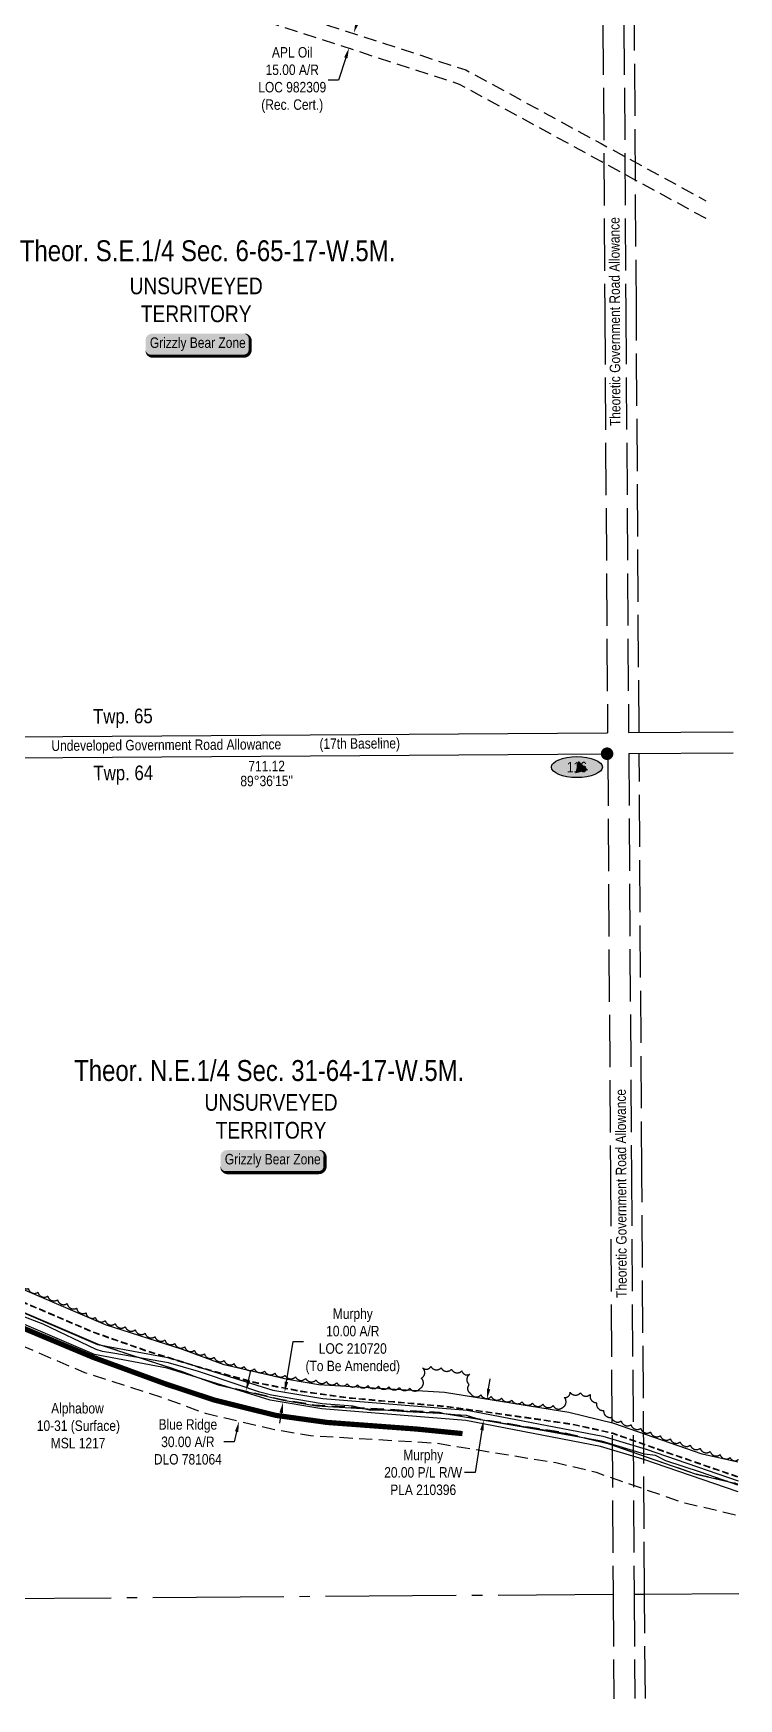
# Model space of a CAD drawing. Extents: x 519217 to 529401, y 6048073 to 6055420.
# Drawn here: x 528726 to 529401, y 6048223 to 6049816 of the extents above; entities that cross this region are included whole.
import ezdxf
from ezdxf.enums import TextEntityAlignment as Align

# ---------------------------------------------------------------- set-up
doc = ezdxf.new("R2010")
doc.units = 0
doc.header["$LTSCALE"] = 5
doc.header["$PDSIZE"] = 0.5
for name, pattern in [('0', [1, 1, 0]), ('foc-ACCESSROAD', [3.75, 2.5, -1.25]), ('foc-QUARTERLINE', [33, 25, -3, 2, -3]), ('foc-UNSURVEYED', [12.5, 10, -2.5]), ('UG_PIPE', [1.875, 1.25, -0.625])]:
    doc.linetypes.add(name, pattern=pattern)
doc.layers.get('Defpoints').update_dxf_attribs({"color": 9})
for name, color, linetype in [('AS-PIPE-AG', 44, 'Continuous'), ('AS-PIPE-UG', 44, 'UG_PIPE'), ('AS-ROADS', 254, 'Continuous'), ('AS-WILDLIFE-BLOCK', 131, 'Continuous'), ('C-RW', 13, 'Continuous'), ('C-SYMBOL', 7, 'Continuous'), ('D-TXT', 6, 'Continuous'), ('F-AR', 190, 'foc-ACCESSROAD'), ('L-BD', 7, 'Continuous'), ('L-MON', 1, 'Continuous'), ('L-ROAD-T', 7, 'Continuous'), ('L-SEC', 7, 'Continuous'), ('L-SECQ', 8, 'foc-QUARTERLINE'), ('L-UNS-T', 3, 'Continuous'), ('L-USEC', 7, 'foc-UNSURVEYED'), ('P-ELEVATION', 7, 'Continuous'), ('P-STATION', 7, 'Continuous'), ('T-BUSH', 110, '0')]:
    doc.layers.add(name, color=color, linetype=linetype)
for name, color, linetype, lineweight in [('C-AR-T', 13, 'Continuous', 9), ('C-RW-T', 13, 'Continuous', 9), ('F-AR-T', 190, 'Continuous', 9), ('F-WS-T', 190, 'Continuous', 9)]:
    doc.layers.add(name, color=color, linetype=linetype, lineweight=lineweight)
doc.styles.add('175L', font='ARIALN.TTF', dxfattribs={"height": 20})
doc.styles.add('80', font='ARIALN.TTF', dxfattribs={"height": 10})
doc.styles.add('80CG', font='ARIALN.TTF', dxfattribs={"height": 10})
doc.styles.add('80L', font='ARIALN.TTF', dxfattribs={"height": 10})
doc.dimstyles.new('Compass 5 000', dxfattribs={"dimscale": 5, "dimtxt": 9, "dimasz": 2, "dimexe": 0.2, "dimexo": 0.0625, "dimgap": 0.5, "dimtad": 0, "dimtih": 1, "dimtoh": 1, "dimzin": 0, "dimdsep": 46, "dimtxsty": '80CG', "dimcen": 0.1, "dimse1": 1, "dimse2": 1, "dimclrd": 256, "dimclrt": 256, "dimaunit": 1, "dimadec": 4, "dimazin": 0, "dimtfac": 0.06, "dimtofl": 0, "dimtmove": 0, "dimatfit": 1, "dimfxl": 0.2, "dimtolj": 1, "dimtzin": 0, "dimlwd": -1, "dimarcsym": 0})

# ---------------------------------------------------------------- blocks, each defined once
blk = doc.blocks.new('*D537')
at = {"layer": 'Defpoints', "color": 0, "transparency": 16777216}
for p in [(529026.5, 6049818.8), (529021.9, 6049804.5), (529028.2, 6049802.5)]:
    blk.add_point(p, dxfattribs=at)
at = {"layer": 'F-AR-T', "transparency": 16777216}
for p, q in [((529035.9, 6049826.3), (529039, 6049835.8)), ((529025.1, 6049793), (529018.2, 6049771.8)), ((529018.2, 6049771.8), (529008.2, 6049771.8))]:
    blk.add_line(p, q, dxfattribs=at)
for points in [[(529034.3, 6049826.8), (529037.5, 6049825.8), (529032.8, 6049816.8)], [(529023.5, 6049793.5), (529026.7, 6049792.5), (529028.2, 6049802.5)]]:
    blk.add_solid(points, dxfattribs=at)
at = {"layer": 'F-AR-T', "transparency": 16777216, "insert": (528973.9, 6049771.8), "char_height": 10, "attachment_point": 5, "style": '80CG'}
blk.add_mtext('\\A1;APL Oil\\P15.00 A/R\\PLOC 982309\\P(Rec. Cert.)', dxfattribs=at)
blk = doc.blocks.new('*D539')
at = {"layer": 'C-RW-T', "transparency": 16777216}
for p, q in [((529161.7, 6048519.5), (529163.3, 6048529.4)), ((529155.3, 6048480), (529148.7, 6048439.7)), ((529148.7, 6048439.7), (529138.7, 6048439.7))]:
    blk.add_line(p, q, dxfattribs=at)
for points in [[(529160, 6048519.8), (529163.3, 6048519.2), (529160.1, 6048509.6)], [(529153.6, 6048480.3), (529156.9, 6048479.8), (529156.9, 6048489.9)]]:
    blk.add_solid(points, dxfattribs=at)
at = {"layer": 'Defpoints', "color": 0, "transparency": 16777216}
for p in [(529135.2, 6048513.7), (529132, 6048494), (529156.9, 6048489.9)]:
    blk.add_point(p, dxfattribs=at)
at = {"layer": 'C-RW-T', "transparency": 16777216, "insert": (529099.1, 6048439.7), "char_height": 10, "attachment_point": 5, "style": '80CG'}
blk.add_mtext('\\A1;Murphy\\P20.00 P/L R/W^JPLA 210396', dxfattribs=at)
blk = doc.blocks.new('*D540')
at = {"layer": 'Defpoints', "color": 0, "transparency": 16777216}
for p in [(528931.4, 6048517.2), (528923, 6048488.4), (528924.6, 6048488)]:
    blk.add_point(p, dxfattribs=at)
at = {"layer": 'F-AR-T', "transparency": 16777216}
for p, q in [((528932.1, 6048527.3), (528934.4, 6048537.1)), ((528920.7, 6048478.7), (528918.4, 6048468.9)), ((528918.4, 6048468.9), (528908.4, 6048468.9))]:
    blk.add_line(p, q, dxfattribs=at)
for points in [[(528930.5, 6048527.7), (528933.7, 6048527), (528929.8, 6048517.6)], [(528919.1, 6048479.1), (528922.3, 6048478.3), (528923, 6048488.4)]]:
    blk.add_solid(points, dxfattribs=at)
at = {"layer": 'F-AR-T', "transparency": 16777216, "insert": (528874.1, 6048468.9), "char_height": 10, "attachment_point": 5, "style": '80CG'}
blk.add_mtext('\\A1;Blue Ridge \\P30.00 A/R \\PDLO 781064', dxfattribs=at)
blk = doc.blocks.new('*U549')
h = blk.add_hatch(color=255)
edge = h.paths.add_edge_path()
edge.add_line((-44, -11.5), (44, -11.5))
edge.add_arc((44, -5.5), 6, 270, 360)
edge.add_line((50, -5.5), (50, 4))
edge.add_arc((44, 4), 6, 0, 90)
edge.add_line((44, 10), (-44, 10))
edge.add_arc((-44, 4), 6, 90, 180)
edge.add_line((-50, 4), (-50, -5.5))
edge.add_arc((-44, -5.5), 6, 180, 270)
at = {"flags": 128}
blk.add_lwpolyline([(-44, -11.5, 3, 3, 0), (44, -11.5, 3, 3, 0.414214), (50, -5.5, 3, 3, 0), (50, 4, 3, 0, 0.414214), (44, 10, 0, 0, 0), (-44, 10, 0, 0, 0.414214), (-50, 4, 0, 0, 0), (-50, -5.5, 0, 3, 0.414214)], format="xyseb", close=True, dxfattribs=at)
at = {"style": '80'}
blk.add_attdef('ENTER_TEXT_001', (-36, -5), '', height=10, dxfattribs=at)
blk = doc.blocks.new('*U634')
at = {"layer": 'P-ELEVATION'}
h = blk.add_hatch(color=111, dxfattribs=at)
h.dxf.hatch_style = 1
edge = h.paths.add_edge_path()
edge.add_ellipse((0, 0), major_axis=(-24.4, 0), ratio=0.410256, start_angle=0, end_angle=360)
at = {"layer": 'P-ELEVATION', "color": 7, "flags": 128}
blk.add_lwpolyline([(0, 0, 12.5, 0, 0), (10.9, -2.9, 0, 0, 0)], format="xyseb", dxfattribs=at)
at = {"layer": 'P-ELEVATION', "color": 7}
blk.add_ellipse((0, 0), major_axis=(-24.4, 0), ratio=0.410256, dxfattribs=at)
at = {"layer": 'P-ELEVATION', "style": '80'}
blk.add_attdef('ELEVATION', text='', height=10, dxfattribs=at).set_placement((0, 0), align=Align.MIDDLE_CENTER)
blk = doc.blocks.new('*D661')
at = {"layer": 'C-AR-T', "transparency": 16777216}
for p, q in [((528968.3, 6048526.4), (528974.8, 6048565.1)), ((528974.8, 6048565.1), (528984.8, 6048565.1)), ((528963.3, 6048496.8), (528961.7, 6048486.9))]:
    blk.add_line(p, q, dxfattribs=at)
for points in [[(528966.7, 6048526.7), (528970, 6048526.1), (528966.7, 6048516.5)], [(528961.7, 6048497.1), (528965, 6048496.5), (528965, 6048506.7)]]:
    blk.add_solid(points, dxfattribs=at)
at = {"layer": 'Defpoints', "color": 0, "transparency": 16777216}
for p in [(528966.7, 6048516.5), (528983.1, 6048513.7), (528981.5, 6048503.9)]:
    blk.add_point(p, dxfattribs=at)
at = {"layer": 'C-AR-T', "transparency": 16777216, "insert": (529031.8, 6048565.1), "char_height": 10, "attachment_point": 5, "style": '80CG'}
blk.add_mtext('\\A1;Murphy\\P10.00 A/R\\PLOC 210720\\P(To Be Amended)', dxfattribs=at)
blk = doc.blocks.new('fdia')
at = {"color": 255, "const_width": 1}
blk.add_lwpolyline([(-0.5, 0, 1), (0.5, 0, 1)], format="xyb", close=True, dxfattribs=at)
blk = doc.blocks.new('Fdiaa')
blk.add_blockref('fdia', (0, 0))
blk = doc.blocks.new('fdib')
at = {"color": 1, "const_width": 1.6}
blk.add_lwpolyline([(-0.4, 0, 1), (0.4, 0, 1)], format="xyb", close=True, dxfattribs=at)
at = {"color": 1}
blk.add_circle((0, 0), 0.8, dxfattribs=at)
blk = doc.blocks.new('Fdibb')
blk.add_blockref('fdib', (0, 0))
blk = doc.blocks.new('fdicc')
for name in ['Fdibb', 'Fdiaa']:
    blk.add_blockref(name, (0, 0))
blk = doc.blocks.new('FDI')
blk.add_blockref('fdicc', (0, 0))

msp = doc.modelspace()

# ---------------------------------------------------------------- linework, layer by layer
at = {"layer": 'AS-PIPE-AG', "flags": 128}
msp.add_lwpolyline([(529400.09, 6048427.42), (529364.303, 6048440.044), (529331.18, 6048450.791), (529321.387, 6048455.881), (529310.693, 6048457.093), (529269.703, 6048469.475), (529260.59, 6048471.083), (529214.819, 6048479.478), (529154.036, 6048490.057), (529140.62, 6048494.323), (529129.494, 6048494.8), (529114.853, 6048496.232), (529083.075, 6048497.751), (529061.018, 6048499.325), (529048.66, 6048499), (529031.864, 6048503.015), (529002.671, 6048505.366), (528954.055, 6048513.597), (528942.847, 6048516.48), (528921.206, 6048523.977), (528884.304, 6048536.146), (528855.468, 6048544.468), (528802.429, 6048553.959), (528792.413, 6048555.37), (528786.29, 6048557.24), (528735.898, 6048581.615), (528679.047, 6048603.398)], dxfattribs=at)
at = {"layer": 'AS-PIPE-UG', "flags": 128}
for points in [[(529400.041, 6048435.035), (529397.619, 6048435.876), (529337.744, 6048456.549), (529280.168, 6048476.854), (529241.475, 6048485.419), (529206.353, 6048490.446), (529158.001, 6048497.347), (529121.649, 6048502.306), (529070.321, 6048506.787), (529027.402, 6048510.661), (528982.477, 6048516.877), (528937.416, 6048525.518), (528885.39, 6048539.863), (528834.518, 6048555.672), (528783.035, 6048573.764), (528746.116, 6048589.548), (528716.879, 6048602.087), (528689.179, 6048613.937), (528644.303, 6048624.351), (528582.502, 6048636.751), (528547.171, 6048642.942), (528530.678, 6048645.565), (528524.118, 6048648.242), (528522.966, 6048650.202), (528522.707, 6048655.094), (528523.389, 6048664.363), (528525.435, 6048690.517), (528527.39, 6048754.345), (528528.056, 6048807.381), (528529.393, 6048872.839), (528530.635, 6048924.214), (528532.214, 6048998.215), (528532.688, 6049050.138), (528532.764, 6049068.868), (528532.631, 6049080.568), (528530.326, 6049086.649), (528526.452, 6049096.668), (528520.759, 6049109.665), (528509.062, 6049130.882), (528490.766, 6049158.045), (528458.861, 6049202.656), (528431.467, 6049241.504), (528418.072, 6049260.485), (528368.101, 6049329.925), (528331.449, 6049381.722), (528294.795, 6049434.026), (528269.313, 6049469.218), (528264.497, 6049477.007), (528263.917, 6049479.401), (528266.011, 6049482.917), (528270.901, 6049487.491), (528282.429, 6049496.713), (528292.102, 6049504.588), (528302.796, 6049510.749), (528314.743, 6049518.668), (528323.215, 6049524.282), (528328.764, 6049528.747), (528328.327, 6049531.582), (528325.538, 6049536.064), (528322.957, 6049539.072)], [(529400.039, 6048435.3), (529397.701, 6048436.112), (529337.826, 6048456.785), (529280.237, 6048477.095), (529241.52, 6048485.665), (529206.388, 6048490.693), (529158.036, 6048497.594), (529121.677, 6048502.554), (529070.343, 6048507.036), (529027.43, 6048510.909), (528982.518, 6048517.124), (528937.473, 6048525.762), (528885.46, 6048540.103), (528834.597, 6048555.909), (528783.126, 6048573.997), (528746.214, 6048589.778), (528716.977, 6048602.317), (528689.257, 6048614.175), (528644.356, 6048624.595), (528582.548, 6048636.997), (528547.212, 6048643.188), (528530.746, 6048645.807), (528524.291, 6048648.441), (528523.212, 6048650.276), (528522.957, 6048655.091), (528523.638, 6048664.344), (528525.685, 6048690.503), (528527.64, 6048754.34), (528528.306, 6048807.377), (528529.643, 6048872.833), (528530.885, 6048924.208), (528532.464, 6048998.211), (528532.938, 6049050.136), (528533.014, 6049068.869), (528532.88, 6049080.615), (528530.559, 6049086.738), (528526.683, 6049096.763), (528520.983, 6049109.776), (528509.275, 6049131.012), (528490.971, 6049158.187), (528459.065, 6049202.801), (528431.771, 6049241.506), (528418.282, 6049260.635), (528368.311, 6049330.075), (528331.66, 6049381.87), (528295.005, 6049434.176), (528269.527, 6049469.362), (528264.738, 6049477.108), (528264.192, 6049479.359), (528266.214, 6049482.754), (528271.07, 6049487.296), (528282.591, 6049496.512), (528292.249, 6049504.375), (528302.925, 6049510.526), (528314.843, 6049518.453), (528323.286, 6049524.115), (528328.282, 6049527.38), (528328.993, 6049528.687), (528329.041, 6049530.078), (528328.672, 6049531.696), (528325.839, 6049536.302), (528323.582, 6049539.271)], [(529400.037, 6048435.565), (529397.783, 6048436.348), (529337.908, 6048457.021), (529280.306, 6048477.336), (529241.565, 6048485.911), (529206.423, 6048490.94), (529158.071, 6048497.841), (529121.705, 6048502.802), (529070.365, 6048507.285), (529027.458, 6048511.157), (528982.559, 6048517.371), (528937.53, 6048526.006), (528885.53, 6048540.343), (528834.676, 6048556.146), (528783.217, 6048574.23), (528746.312, 6048590.008), (528717.075, 6048602.547), (528689.335, 6048614.413), (528644.409, 6048624.839), (528582.594, 6048637.243), (528547.253, 6048643.434), (528530.814, 6048646.049), (528524.464, 6048648.64), (528523.458, 6048650.35), (528523.207, 6048655.088), (528523.887, 6048664.325), (528525.935, 6048690.489), (528527.89, 6048754.335), (528528.556, 6048807.373), (528529.893, 6048872.827), (528531.135, 6048924.202), (528532.714, 6048998.207), (528533.188, 6049050.134), (528533.264, 6049068.87), (528533.129, 6049080.662), (528530.792, 6049086.827), (528526.914, 6049096.858), (528521.207, 6049109.887), (528509.488, 6049131.142), (528491.176, 6049158.329), (528459.269, 6049202.946), (528432.076, 6049241.508), (528418.492, 6049260.785), (528368.521, 6049330.225), (528331.871, 6049382.018), (528295.215, 6049434.326), (528269.741, 6049469.506), (528264.979, 6049477.209), (528264.467, 6049479.317), (528266.417, 6049482.591), (528271.239, 6049487.101), (528282.753, 6049496.311), (528292.396, 6049504.162), (528303.054, 6049510.303), (528315.054, 6049518.227), (528323.37, 6049523.841), (528328.47, 6049526.945), (528330.094, 6049528.082), (528331.709, 6049529.693), (528332.048, 6049530.582), (528331.313, 6049532.523), (528328.118, 6049537.35), (528325.924, 6049540.851)]]:
    msp.add_lwpolyline(points, dxfattribs=at)
at = {"layer": 'AS-ROADS', "const_width": 5, "flags": 128}
msp.add_lwpolyline([(528708.072, 6048581.347), (528783.327, 6048549.885), (528852.702, 6048524.445), (528899.304, 6048508.983), (528958.119, 6048494.323), (529007.334, 6048487.542), (529092.407, 6048481.254), (529136.71, 6048476.863)], dxfattribs=at)
at = {"layer": 'C-RW', "flags": 128}
for points in [[(529400.189, 6048421.015), (529309.157, 6048452.337), (529268.505, 6048464.616), (529139.946, 6048489.364), (529002.053, 6048500.402), (528952.886, 6048508.726), (528854.263, 6048539.609), (528784.83, 6048552.428), (528677.521, 6048598.614), (528586.226, 6048618.174), (528562.882, 6048638.384), (528563.366, 6048659.934), (528573.325, 6048658.232), (528572.979, 6048642.862), (528590.828, 6048627.41), (528680.573, 6048608.182), (528787.75, 6048562.052), (528856.673, 6048549.327), (528955.224, 6048518.468), (529003.289, 6048510.33), (529141.294, 6048499.282), (529270.901, 6048474.334), (529312.229, 6048461.849), (529400.155, 6048431.597)], [(529399.948, 6048449.4), (529365.778, 6048457.29), (529281.4, 6048486.615), (529238.255, 6048496.904), (529119.524, 6048516.257), (528999.473, 6048523.458), (528969.221, 6048528.549), (528908.889, 6048542.703), (528869.129, 6048557.237), (528795.422, 6048581.031), (528689.675, 6048626.308)], [(528683.728, 6048607.109), (528788.403, 6048562.292), (528862.624, 6048538.331), (528903.154, 6048523.516), (528965.275, 6048508.943), (528997.21, 6048503.568), (529117.312, 6048496.364), (529234.324, 6048477.291), (529275.787, 6048467.404), (529360.232, 6048438.055), (529400.081, 6048428.854)]]:
    msp.add_lwpolyline(points, dxfattribs=at)
at = {"layer": 'F-AR', "flags": 128}
for points in [[(529369.614, 6049639.195), (529299.613, 6049677.341), (529269.361, 6049693.825), (529133.926, 6049767.627), (528934.243, 6049832.45), (528768.624, 6049887.012), (528702.257, 6049917.868), (528648.324, 6049936.23), (528613.746, 6049947.398), (528583.018, 6049957.331), (528540.932, 6049962.271), (528463.788, 6049958.61), (528444.291, 6049957.683), (528381.235, 6049956.874), (528374.556, 6049945.743), (528298.103, 6049818.349), (528290.141, 6049793.436), (528284.488, 6049766.226), (528267.492, 6049728.466), (528263.894, 6049721.268), (528257.723, 6049708.929), (528235.476, 6049678.133), (528208.572, 6049658.368), (528188.066, 6049651.757), (528184.206, 6049657.213), (528178.949, 6049664.661), (528190.864, 6049668.462), (528201.674, 6049671.909), (528224.699, 6049688.824), (528244.854, 6049716.723), (528250.641, 6049728.297), (528253.943, 6049734.899), (528270.139, 6049770.884), (528275.624, 6049797.279), (528277.425, 6049802.912), (528284.349, 6049824.571), (528356.994, 6049945.62), (528372.68, 6049971.763), (528443.84, 6049972.676), (528463.694, 6049973.619), (528541.454, 6049977.31), (528586.228, 6049972.054), (528653.047, 6049950.464), (528661.076, 6049947.724), (528707.852, 6049931.804), (528774.151, 6049900.98), (528938.904, 6049846.704), (529139.879, 6049781.461), (529269.251, 6049710.964), (529299.502, 6049694.478), (529369.503, 6049656.333)], [(528562.696, 6048630.104), (528615.676, 6048621.05), (528681.391, 6048607.984), (528786.012, 6048563.19), (528860.196, 6048539.242), (528900.704, 6048524.433), (528962.794, 6048509.868), (528994.712, 6048504.496), (529114.753, 6048497.295), (529231.704, 6048478.232), (529273.146, 6048468.35), (529357.548, 6048439.017), (529397.54, 6048429.782)], [(529397.739, 6048398.979), (529349.233, 6048410.179), (529264.73, 6048439.548), (529225.81, 6048448.829), (529111.436, 6048467.471), (528991.318, 6048474.677), (528956.879, 6048480.473), (528892.107, 6048495.668), (528850.444, 6048510.898), (528775.488, 6048535.095), (528672.474, 6048579.201), (528610.228, 6048591.577), (528562.015, 6048599.817)]]:
    msp.add_lwpolyline(points, dxfattribs=at)
at = {"layer": 'L-SEC', "flags": 128}
for points in [[(528470.565, 6049141.827), (529274.809, 6049147.403)], [(529274.809, 6049147.403), (529275.37, 6049147.407)], [(529295.476, 6049147.546), (529395.424, 6049148.236)], [(528470.704, 6049121.718), (529274.948, 6049127.294)], [(529274.948, 6049127.294), (529275.5, 6049127.298)], [(529295.606, 6049127.437), (529395.554, 6049128.127)]]:
    msp.add_lwpolyline(points, dxfattribs=at)
at = {"layer": 'L-SECQ', "flags": 128}
for points in [[(528510.765, 6048317.862), (529280.707, 6048323.203)], [(529300.813, 6048323.342), (529310.865, 6048323.412), (529400.759, 6048324.036)]]:
    msp.add_lwpolyline(points, dxfattribs=at)
at = {"layer": 'L-USEC', "flags": 128}
for points in [[(529270.165, 6049951.786), (529272.767, 6049549.705)], [(529290.272, 6049951.916), (529292.873, 6049549.835)], [(529302.926, 6049549.915), (529300.323, 6049951.995)], [(529272.767, 6049549.705), (529275.37, 6049147.407)], [(529292.873, 6049549.835), (529295.476, 6049147.546)], [(529305.529, 6049147.615), (529302.926, 6049549.915)], [(529275.499, 6049127.517), (529278.103, 6048725.361)], [(529295.605, 6049127.656), (529298.209, 6048725.491)], [(529308.262, 6048725.57), (529305.657, 6049127.725)], [(529278.103, 6048725.361), (529280.707, 6048323.203)], [(529298.209, 6048725.491), (529300.813, 6048323.333)], [(529310.865, 6048323.412), (529308.262, 6048725.57)], [(529280.707, 6048323.203), (529281.355, 6048223.256)], [(529300.813, 6048323.333), (529301.461, 6048223.396)], [(529311.514, 6048223.466), (529310.865, 6048323.412)]]:
    msp.add_lwpolyline(points, dxfattribs=at)
at = {"layer": 'T-BUSH', "flags": 128}
msp.add_lwpolyline([(528376.627, 6049403.624, 0.52056705), (528382.075, 6049395.245, 0.52056705), (528387.523, 6049386.866, 0.52056705), (528392.971, 6049378.486, 0.52056705), (528398.42, 6049370.107, 0.52056705), (528404.041, 6049361.843, 0.52056705), (528409.71, 6049353.611, 0.52056705), (528415.378, 6049345.38, 0.52056705), (528421.047, 6049337.148, 0.52056705), (528426.716, 6049328.916, 0.52056705), (528432.384, 6049320.684, 0.52056705), (528438.053, 6049312.452, 0.52056705), (528443.721, 6049304.22, 0.52056705), (528449.773, 6049296.278, 0.52056705), (528456.167, 6049288.596, 0.52056705), (528462.562, 6049280.915, 0.52056705), (528468.993, 6049273.264, 0.52056705), (528475.426, 6049265.616, 0.52056705), (528480.926, 6049257.271, 0.52056705), (528486.285, 6049248.839, 0.52056705), (528491.158, 6049240.113, 0.52056705), (528496.032, 6049231.387, 0.52056705), (528501.569, 6049223.073, 0.52056705), (528507.223, 6049214.831, 0.52056705), (528513.013, 6049206.686, 0.52056705), (528519.007, 6049198.688, 0.52056705), (528525, 6049190.69, 0.52056705), (528530.994, 6049182.691, 0.52056705), (528536.988, 6049174.693, 0.52056705), (528542.981, 6049166.694, 0.52056705), (528548.975, 6049158.696, 0.52056705), (528554.968, 6049150.698, 0.52056705), (528560.401, 6049142.311, 0.52056705), (528565.761, 6049133.875, 0.52056705), (528571.121, 6049125.439, 0.52056705), (528575.335, 6049116.484, 0.52056705), (528577.31, 6049106.728, 0.52056705), (528578.354, 6049096.787, 0.52056705), (528579.339, 6049086.841, 0.52056705), (528580.153, 6049076.882, 0.52056705), (528579.912, 6049066.89, 0.52056705), (528579.672, 6049056.898, 0.52056705), (528579.431, 6049046.906, 0.52056705), (528579.19, 6049036.914, 0.52056705), (528578.949, 6049026.922, 0.52056705), (528578.709, 6049016.93, 0.52056705), (528578.295, 6049006.944, 0.52056705), (528578.419, 6048996.951, 0.52056705), (528578.58, 6048986.958, 0.52056705), (528578.74, 6048976.964, 0.52056705), (528578.901, 6048966.97, 0.52056705), (528579.061, 6048956.977, 0.52056705), (528579.155, 6048946.983, 0.52056705), (528579.199, 6048936.988, 0.52056705), (528579.243, 6048926.993, 0.52056705), (528579.283, 6048916.998, 0.52056705), (528579.109, 6048907.005, 0.52056705), (528578.935, 6048897.012, 0.52056705), (528578.761, 6048887.018, 0.52056705), (528578.587, 6048877.025, 0.52056705), (528578.413, 6048867.031, 0.52056705), (528578.098, 6048857.042, 0.52056705), (528577.699, 6048847.055, 0.52056705), (528577.301, 6048837.068, 0.52056705), (528576.902, 6048827.081, 0.52056705), (528576.504, 6048817.094, 0.52056705), (528576.105, 6048807.108, 0.52056705), (528575.706, 6048797.121, 0.52056705), (528575.308, 6048787.134, 0.52056705), (528574.909, 6048777.147, 0.52056705), (528574.739, 6048767.154, 0.52056705), (528574.632, 6048757.16, 0.52056705), (528574.525, 6048747.165, 0.52056705), (528574.418, 6048737.171, 0.52056705), (528574.311, 6048727.177, 0.52056705), (528574.217, 6048717.182, 0.52056705), (528574.275, 6048707.188, 0.52056705), (528574.333, 6048697.193, 0.52056705), (528574.391, 6048687.198, 0.52056705), (528574.448, 6048677.204, 0.52056705), (528576.455, 6048668.871, 0.52056705), (528586.315, 6048667.234, 0.52056705), (528596.175, 6048665.596, 0.52056705), (528606.035, 6048663.959, 0.52056705), (528608.437, 6048655.231, 0.52056705), (528614.981, 6048650.413, 0.52056705), (528624.724, 6048648.184, 0.52056705), (528634.551, 6048649.276, 0.52056705), (528644.046, 6048650.208, 0.52056705), (528649.486, 6048641.823, 0.52056705), (528657.067, 6048636.707, 0.52056705), (528666.926, 6048635.067, 0.52056705), (528676.692, 6048633.044, 0.52056705), (528686.202, 6048629.966, 0.52056705), (528695.711, 6048626.888, 0.52056705), (528705.22, 6048623.811, 0.52056705), (528714.729, 6048620.733, 0.52056705), (528721.492, 6048615.636, 0.52056705), (528730.807, 6048612.011, 0.52056705), (528740.128, 6048608.404, 0.52056705), (528749.459, 6048604.822, 0.52056705), (528758.79, 6048601.239, 0.52056705), (528767.752, 6048596.824, 0.52056705), (528776.68, 6048592.331, 0.52056705), (528785.608, 6048587.837, 0.52056705), (528795.146, 6048584.868, 0.52056705), (528804.707, 6048581.956, 0.52056705), (528814.269, 6048579.044, 0.52056705), (528823.799, 6048576.038, 0.52056705), (528833.253, 6048572.794, 0.52056705), (528842.707, 6048569.549, 0.52056705), (528852.16, 6048566.305, 0.52056705), (528861.614, 6048563.06, 0.52056705), (528871.068, 6048559.816, 0.52056705), (528880.493, 6048556.49, 0.52056705), (528889.916, 6048553.157, 0.52056705), (528899.338, 6048549.824, 0.52056705), (528908.86, 6048546.787, 0.52056705), (528918.401, 6048543.812, 0.52056705), (528927.961, 6048540.904, 0.52056705), (528937.737, 6048538.823, 0.52056705), (528947.513, 6048536.743, 0.52056705), (528957.289, 6048534.662, 0.52056705), (528967.065, 6048532.585, 0.52056705), (528976.948, 6048531.096, 0.52056705), (528986.832, 6048529.606, 0.52056705), (528996.715, 6048528.117, 0.52056705), (529006.598, 6048526.627, 0.52056705), (529016.528, 6048525.513, 0.52056705), (529026.475, 6048524.533, 0.52056705), (529036.422, 6048523.552, 0.52056705), (529046.383, 6048522.758, 0.52056705), (529056.359, 6048522.142, 0.52056705), (529066.335, 6048521.526, 0.52056705), (529076.311, 6048520.911, 0.52056705), (529086.287, 6048520.295, 0.52056705), (529096.05, 6048519.938, 0.52056705), (529097.356, 6048529.847, 0.52056705), (529098.663, 6048539.756, 0.52056705), (529106.409, 6048541.172, 0.52056705), (529116.302, 6048539.755, 0.52056705), (529126.196, 6048538.337, 0.52056705), (529136.09, 6048536.92, 0.52056705), (529143.775, 6048533.716, 0.52056705), (529143.093, 6048523.744, 0.52056705), (529144.402, 6048515.367, 0.52056705), (529154.282, 6048513.854, 0.52056705), (529164.162, 6048512.341, 0.52056705), (529174.026, 6048510.735, 0.52056705), (529183.854, 6048508.92, 0.52056705), (529193.695, 6048507.185, 0.52056705), (529203.623, 6048506.033, 0.52056705), (529213.552, 6048504.881, 0.52056705), (529223.48, 6048503.729, 0.52056705), (529232.168, 6048501.651, 0.52056705), (529233.982, 6048511.48, 0.52056705), (529239.527, 6048516.555, 0.52056705), (529249.506, 6048515.983, 0.52056705), (529258.927, 6048514.355, 0.52056705), (529265.028, 6048506.438, 0.52056705), (529271.662, 6048499.006, 0.52056705), (529279.123, 6048492.435, 0.52056705), (529288.478, 6048488.918, 0.52056705), (529297.834, 6048485.4, 0.52056705), (529307.189, 6048481.882, 0.52056705), (529316.545, 6048478.364, 0.52056705), (529325.9, 6048474.847, 0.52056705), (529335.418, 6048471.803, 0.52056705), (529344.947, 6048468.786, 0.52056705), (529354.475, 6048465.769, 0.52056705), (529364.004, 6048462.752, 0.52056705), (529373.532, 6048459.734, 0.52056705), (529383.061, 6048456.717, 0.52056705), (529392.628, 6048453.848, 0.52056705), (529400.567, 6048452.176, 0.52056705)], format="xyb", dxfattribs=at)

# ---------------------------------------------------------------- block references
at = {"layer": 'AS-WILDLIFE-BLOCK'}
ref = msp.add_blockref('*U549', (528883.678, 6049519.127), dxfattribs=dict(at, xscale=0.99948772, yscale=0.99948772, zscale=0.99948772))
ref.add_attrib('ENTER_TEXT_001', 'Grizzly Bear Zone', (528837.79, 6049515.511), dxfattribs={"layer": '0', "height": 9.99488, "style": '80'})
ref = msp.add_blockref('*U549', (528955.309, 6048738.046), dxfattribs=dict(at, xscale=0.99948772, yscale=0.99948772, zscale=0.99948772))
ref.add_attrib('ENTER_TEXT_001', 'Grizzly Bear Zone', (528909.422, 6048734.429), dxfattribs={"layer": '0', "height": 9.99488, "style": '80'})
at = {"layer": 'L-MON', "xscale": 4.997438599999936, "yscale": 4.997438599999936, "zscale": 4.997438599999936}
msp.add_blockref('FDI', (529274.948, 6049127.294), dxfattribs=at)
at = {"layer": 'P-STATION', "xscale": 0.99948772, "yscale": 0.99948772, "zscale": 0.99948772}
msp.add_blockref('*U634', (529246.03, 6049114.482), dxfattribs=at).add_auto_attribs({'ELEVATION': '116'})

# ---------------------------------------------------------------- texts
at = {"layer": 'C-SYMBOL', "color": 3, "style": '175L'}
for s, p in [('Theor. S.E.1/4 Sec. 6-65-17-W.5M.', (528892.953, 6049592.471)), ('Theor. N.E.1/4 Sec. 31-64-17-W.5M.', (528951.876, 6048808.201))]:
    msp.add_text(s, height=20, dxfattribs=at).set_placement(p, align=Align.BOTTOM_CENTER)
at = {"layer": 'D-TXT', "color": 3, "char_height": 14, "attachment_point": 1, "rotation": 0.395918, "style": '80L'}
for s, insert in [('Twp. 65', (528783.424, 6049170.106)), ('Twp. 64', (528783.8, 6049115.713))]:
    msp.add_mtext_dynamic_manual_height_columns(s, width=101.3954, gutter_width=47.5, heights=[0], dxfattribs=dict(at, insert=insert))
at = {"layer": 'F-WS-T', "insert": (528717.42, 6048506.089), "char_height": 9.99482, "attachment_point": 1, "style": '80L'}
msp.add_mtext_dynamic_manual_height_columns('\\pi25.976;Alphabow\\P\\pi12.252;10-31 (Surface)\\P\\pi25.666;MSL 1217', width=102.13147, gutter_width=50, heights=[0], dxfattribs=at)
at = {"layer": 'L-BD', "style": '80L'}
for s, p in [('711.12', (528949.401, 6049115.542)), ("89°36'15''", (528949.5, 6049101.299))]:
    msp.add_text(s, height=9.9949, rotation=0.3972, dxfattribs=at).set_placement(p, align=Align.MIDDLE)
at = {"layer": 'L-ROAD-T', "style": '80L'}
for s, height, rotation, p in [('Theoretic Government Road Allowance', 9.99485, 90.267592, (529282.279, 6049540.677)), ('Undeveloped Government Road Allowance', 9.99999, 0.395918, (528853.485, 6049135.717)), ('(17th Baseline)', 9.99999, 0.395918, (529038.417, 6049137.124)), ('Theoretic Government Road Allowance', 9.99485, 90.267592, (529288.335, 6048706.63))]:
    msp.add_text(s, height=height, rotation=rotation, dxfattribs=at).set_placement(p, align=Align.MIDDLE_CENTER)
at = {"layer": 'L-UNS-T', "color": 3, "char_height": 16, "attachment_point": 5, "style": '80L'}
for insert in [(528882.018, 6049561.382), (528953.649, 6048780.3)]:
    msp.add_mtext_dynamic_manual_height_columns('UNSURVEYED TERRITORY', width=126.41375, gutter_width=47.5, heights=[0], dxfattribs=dict(at, insert=insert))

# ---------------------------------------------------------------- dimensions: what is measured, and where the dimension line sits
at = {"layer": 'C-AR-T'}
dim = msp.add_linear_dim(base=(528966.658, 6048516.515), p1=(528981.464, 6048503.888), p2=(528983.122, 6048513.744), angle=80.447709, text='Murphy\\P10.00 A/R\\PLOC 210720\\P(To Be Amended)', dimstyle='Compass 5 000', dxfattribs=at)
dim.commit()
dim.dimension.update_dxf_attribs({"geometry": '*D661', "text_midpoint": (529031.848, 6048565.088), "dimtype": 161})
at = {"layer": 'C-RW-T'}
dim = msp.add_linear_dim(base=(529156.869, 6048489.916), p1=(529135.17, 6048513.706), p2=(529131.954, 6048493.977), angle=260.742263, text='Murphy\\P20.00 P/L R/W^JPLA 210396', dimstyle='Compass 5 000', dxfattribs=at)
dim.commit()
dim.dimension.update_dxf_attribs({"geometry": '*D539', "text_midpoint": (529099.14, 6048439.67), "dimtype": 161})
at = {"layer": 'F-AR-T'}
for base, p1, p2, angle, text, picture, middle in [((529028.164, 6049802.489), (529026.499, 6049818.804), (529021.866, 6049804.533), 252.015044, 'APL Oil\\P15.00 A/R\\PLOC 982309\\P(Rec. Cert.)', '*D537', (528973.893, 6049771.818)), ((528922.98, 6048488.408), (528931.424, 6048517.226), (528924.576, 6048488.034), 256.797763, 'Blue Ridge \\P30.00 A/R \\PDLO 781064', '*D540', (528874.142, 6048468.937))]:
    dim = msp.add_linear_dim(base=base, p1=p1, p2=p2, angle=angle, text=text, dimstyle='Compass 5 000', dxfattribs=at)
    dim.commit()
    dim.dimension.update_dxf_attribs({"geometry": picture, "text_midpoint": middle, "dimtype": 161})

doc.saveas('drawing.dxf')
